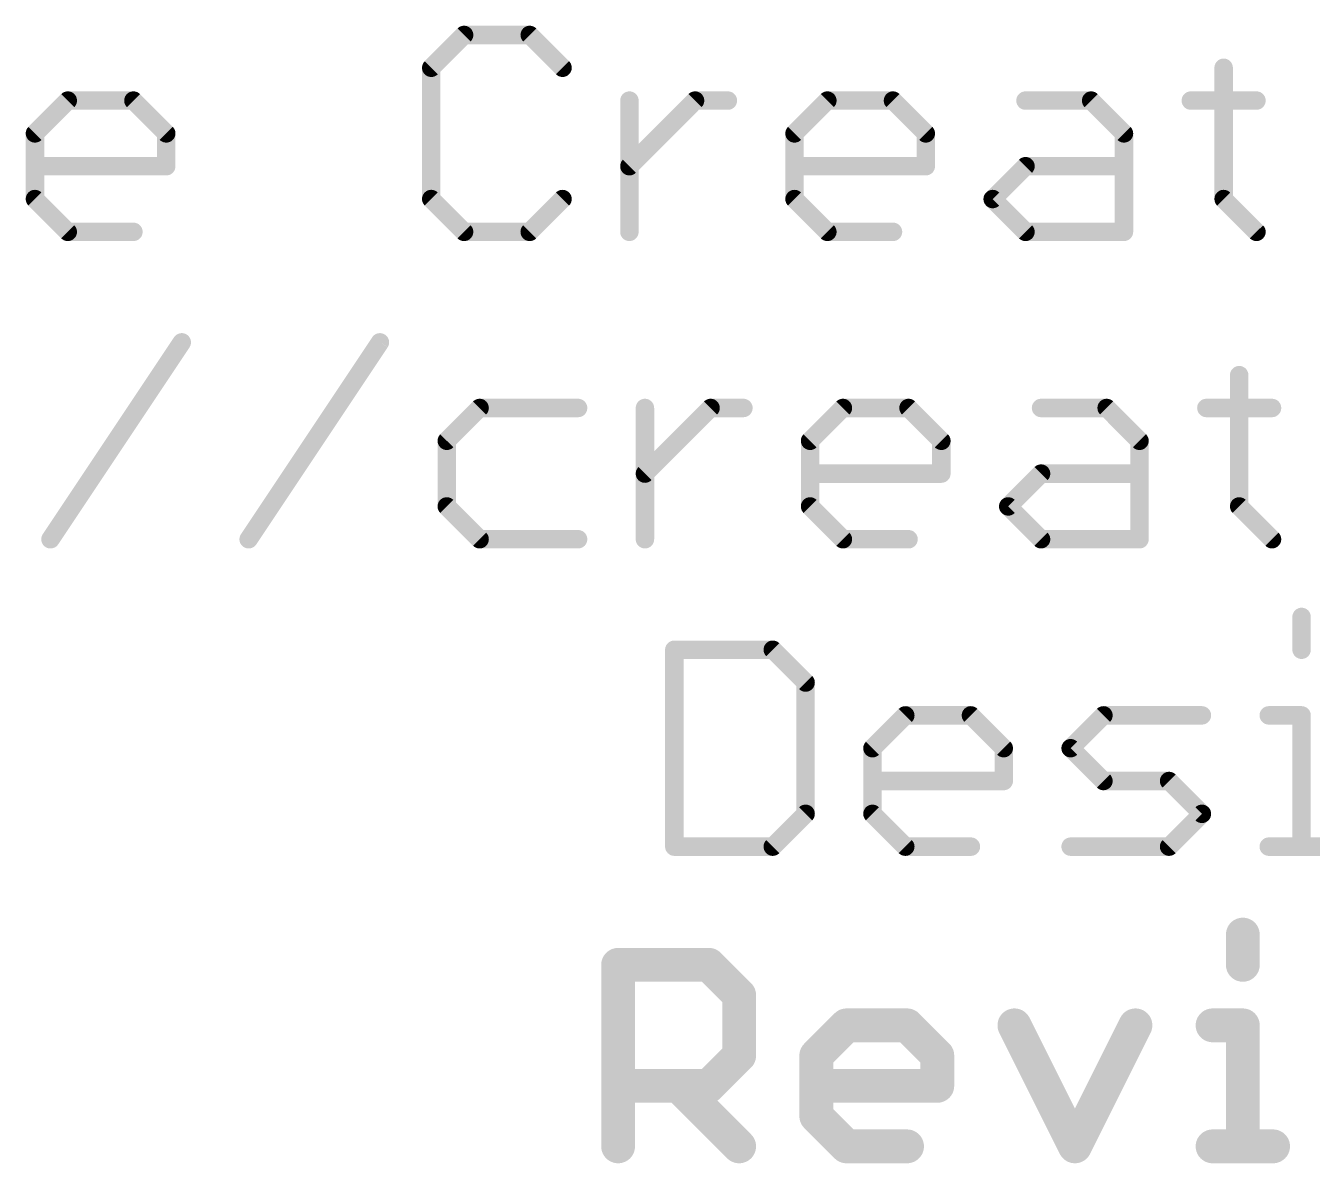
# Model space of a CAD drawing. Extents: x -128 to 56, y -3 to 18.
# Drawn here: x -101.27 to -90.65, y -2.54 to 6.86 of the extents above; entities that cross this region are included whole.
import ezdxf

# ---------------------------------------------------------------- set-up
doc = ezdxf.new("R2010")
doc.units = 0
doc.layers.add('27', color=253, linetype='CONTINUOUS')

msp = doc.modelspace()

# ---------------------------------------------------------------- linework, layer by layer
at = {"layer": '27'}
for points, const_width in [([(-97.6531, 6.7832), (-97.9243, 6.512)], 0.1524), ([(-97.1108, 6.7832), (-97.6531, 6.7832)], 0.1524), ([(-96.8396, 6.512), (-97.1108, 6.7832)], 0.1524), ([(-97.9243, 6.512), (-97.9243, 5.4274)], 0.1524), ([(-91.3773, 6.512), (-91.3773, 5.4274)], 0.1524), ([(-101.1986, 5.9697), (-100.9274, 6.2409)], 0.1524), ([(-100.9274, 6.2409), (-100.3851, 6.2409)], 0.1524), ([(-100.3851, 6.2409), (-100.1139, 5.9697)], 0.1524), ([(-96.2871, 5.1562), (-96.2871, 6.2409)], 0.1524), ([(-96.2871, 5.6985), (-95.7448, 6.2409)], 0.1524), ([(-95.7448, 6.2409), (-95.4736, 6.2409)], 0.1524), ([(-94.9228, 5.9697), (-94.6516, 6.2409)], 0.1524), ([(-94.6516, 6.2409), (-94.1093, 6.2409)], 0.1524), ([(-94.1093, 6.2409), (-93.8381, 5.9697)], 0.1524), ([(-93.0145, 6.2409), (-92.4721, 6.2409)], 0.1524), ([(-92.4721, 6.2409), (-92.201, 5.9697)], 0.1524), ([(-91.6485, 6.2409), (-91.1062, 6.2409)], 0.1524), ([(-101.1986, 5.4274), (-101.1986, 5.9697)], 0.1524), ([(-100.1139, 5.9697), (-100.1139, 5.6985)], 0.1524), ([(-94.9228, 5.4274), (-94.9228, 5.9697)], 0.1524), ([(-93.8381, 5.9697), (-93.8381, 5.6985)], 0.1524), ([(-92.201, 5.9697), (-92.201, 5.1562)], 0.1524), ([(-100.1139, 5.6985), (-101.1986, 5.6985)], 0.1524), ([(-93.8381, 5.6985), (-94.9228, 5.6985)], 0.1524), ([(-93.2856, 5.4274), (-93.0145, 5.6985)], 0.1524), ([(-93.0145, 5.6985), (-92.201, 5.6985)], 0.1524), ([(-100.9274, 5.1562), (-101.1986, 5.4274)], 0.1524), ([(-97.9243, 5.4274), (-97.6531, 5.1562)], 0.1524), ([(-97.1108, 5.1562), (-96.8396, 5.4274)], 0.1524), ([(-94.6516, 5.1562), (-94.9228, 5.4274)], 0.1524), ([(-93.0145, 5.1562), (-93.2856, 5.4274)], 0.1524), ([(-91.3773, 5.4274), (-91.1062, 5.1562)], 0.1524), ([(-100.3851, 5.1562), (-100.9274, 5.1562)], 0.1524), ([(-97.6531, 5.1562), (-97.1108, 5.1562)], 0.1524), ([(-94.1093, 5.1562), (-94.6516, 5.1562)], 0.1524), ([(-92.201, 5.1562), (-93.0145, 5.1562)], 0.1524), ([(-101.0702, 2.6162), (-99.9855, 4.2432)], 0.1524), ([(-99.433, 2.6162), (-98.3483, 4.2432)], 0.1524), ([(-91.2489, 3.972), (-91.2489, 2.8874)], 0.1524), ([(-97.5247, 3.7009), (-97.7958, 3.4297)], 0.1524), ([(-96.7112, 3.7009), (-97.5247, 3.7009)], 0.1524), ([(-96.1587, 2.6162), (-96.1587, 3.7009)], 0.1524), ([(-96.1587, 3.1585), (-95.6164, 3.7009)], 0.1524), ([(-95.6164, 3.7009), (-95.3452, 3.7009)], 0.1524), ([(-94.7944, 3.4297), (-94.5232, 3.7009)], 0.1524), ([(-94.5232, 3.7009), (-93.9809, 3.7009)], 0.1524), ([(-93.9809, 3.7009), (-93.7097, 3.4297)], 0.1524), ([(-92.8861, 3.7009), (-92.3437, 3.7009)], 0.1524), ([(-92.3437, 3.7009), (-92.0726, 3.4297)], 0.1524), ([(-91.5201, 3.7009), (-90.9778, 3.7009)], 0.1524), ([(-97.7958, 3.4297), (-97.7958, 2.8874)], 0.1524), ([(-94.7944, 2.8874), (-94.7944, 3.4297)], 0.1524), ([(-93.7097, 3.4297), (-93.7097, 3.1585)], 0.1524), ([(-92.0726, 3.4297), (-92.0726, 2.6162)], 0.1524), ([(-93.7097, 3.1585), (-94.7944, 3.1585)], 0.1524), ([(-93.1572, 2.8874), (-92.8861, 3.1585)], 0.1524), ([(-92.8861, 3.1585), (-92.0726, 3.1585)], 0.1524), ([(-97.7958, 2.8874), (-97.5247, 2.6162)], 0.1524), ([(-94.5232, 2.6162), (-94.7944, 2.8874)], 0.1524), ([(-92.8861, 2.6162), (-93.1572, 2.8874)], 0.1524), ([(-91.2489, 2.8874), (-90.9778, 2.6162)], 0.1524), ([(-97.5247, 2.6162), (-96.7112, 2.6162)], 0.1524), ([(-93.9809, 2.6162), (-94.5232, 2.6162)], 0.1524), ([(-92.0726, 2.6162), (-92.8861, 2.6162)], 0.1524), ([(-90.7333, 1.9744), (-90.7333, 1.7032)], 0.1524), ([(-95.9159, 1.7032), (-95.9159, 0.0762)], 0.1524), ([(-95.1024, 1.7032), (-95.9159, 1.7032)], 0.1524), ([(-94.8313, 1.432), (-95.1024, 1.7032)], 0.1524), ([(-94.8313, 0.3474), (-94.8313, 1.432)], 0.1524), ([(-94.2788, 0.8897), (-94.0076, 1.1609)], 0.1524), ([(-94.0076, 1.1609), (-93.4653, 1.1609)], 0.1524), ([(-93.4653, 1.1609), (-93.1941, 0.8897)], 0.1524), ([(-92.6416, 0.8897), (-92.3704, 1.1609)], 0.1524), ([(-92.3704, 1.1609), (-91.557, 1.1609)], 0.1524), ([(-91.0045, 1.1609), (-90.7333, 1.1609)], 0.1524), ([(-90.7333, 1.1609), (-90.7333, 0.0762)], 0.1524), ([(-94.2788, 0.3474), (-94.2788, 0.8897)], 0.1524), ([(-93.1941, 0.8897), (-93.1941, 0.6185)], 0.1524), ([(-92.3704, 0.6185), (-92.6416, 0.8897)], 0.1524), ([(-93.1941, 0.6185), (-94.2788, 0.6185)], 0.1524), ([(-91.8281, 0.6185), (-92.3704, 0.6185)], 0.1524), ([(-91.557, 0.3474), (-91.8281, 0.6185)], 0.1524), ([(-95.1024, 0.0762), (-94.8313, 0.3474)], 0.1524), ([(-94.0076, 0.0762), (-94.2788, 0.3474)], 0.1524), ([(-91.8281, 0.0762), (-91.557, 0.3474)], 0.1524), ([(-95.9159, 0.0762), (-95.1024, 0.0762)], 0.1524), ([(-93.4653, 0.0762), (-94.0076, 0.0762)], 0.1524), ([(-92.6416, 0.0762), (-91.8281, 0.0762)], 0.1524), ([(-91.0045, 0.0762), (-90.4621, 0.0762)], 0.1524), ([(-91.2189, -0.6504), (-91.2189, -0.9004)], 0.2794), ([(-96.3803, -2.4003), (-96.3803, -0.9004)], 0.2794), ([(-96.3803, -0.9004), (-95.6304, -0.9004)], 0.2794), ([(-95.6304, -0.9004), (-95.3804, -1.1504)], 0.2794), ([(-95.3804, -1.1504), (-95.3804, -1.6504)], 0.2794), ([(-94.7431, -1.6504), (-94.4932, -1.4004)], 0.2794), ([(-94.4932, -1.4004), (-93.9932, -1.4004)], 0.2794), ([(-93.9932, -1.4004), (-93.7432, -1.6504)], 0.2794), ([(-93.106, -1.4004), (-92.606, -2.4003)], 0.2794), ([(-92.606, -2.4003), (-92.1061, -1.4004)], 0.2794), ([(-91.4688, -1.4004), (-91.2189, -1.4004)], 0.2794), ([(-91.2189, -1.4004), (-91.2189, -2.4003)], 0.2794), ([(-95.3804, -1.6504), (-95.6304, -1.9003)], 0.2794), ([(-94.7431, -2.1503), (-94.7431, -1.6504)], 0.2794), ([(-93.7432, -1.6504), (-93.7432, -1.9003)], 0.2794), ([(-95.6304, -1.9003), (-96.3803, -1.9003)], 0.2794), ([(-95.8803, -1.9003), (-95.3804, -2.4003)], 0.2794), ([(-93.7432, -1.9003), (-94.7431, -1.9003)], 0.2794), ([(-94.4932, -2.4003), (-94.7431, -2.1503)], 0.2794), ([(-93.9932, -2.4003), (-94.4932, -2.4003)], 0.2794), ([(-91.4688, -2.4003), (-90.9689, -2.4003)], 0.2794)]:
    msp.add_lwpolyline(points, dxfattribs=dict(at, const_width=const_width))
for points, const_width in [([(-97.6531, 6.8213, 1), (-97.6531, 6.7451)], 0.0762), ([(-97.6261, 6.7562, 1), (-97.68, 6.8101)], 0.0762), ([(-97.0838, 6.8101, 1), (-97.1377, 6.7562)], 0.0762), ([(-97.1108, 6.7451, 1), (-97.1108, 6.8213)], 0.0762), ([(-97.8862, 6.512, 1), (-97.9624, 6.512)], 0.0762), ([(-97.9512, 6.539, 1), (-97.8973, 6.4851)], 0.0762), ([(-96.8665, 6.4851, 1), (-96.8127, 6.539)], 0.0762), ([(-91.3392, 6.512, 1), (-91.4154, 6.512)], 0.0762), ([(-100.9274, 6.279, 1), (-100.9274, 6.2028)], 0.0762), ([(-100.9005, 6.2139, 1), (-100.9543, 6.2678)], 0.0762), ([(-100.3581, 6.2678, 1), (-100.412, 6.2139)], 0.0762), ([(-100.3851, 6.2028, 1), (-100.3851, 6.279)], 0.0762), ([(-96.249, 6.2409, 1), (-96.3252, 6.2409)], 0.0762), ([(-95.7448, 6.279, 1), (-95.7448, 6.2028)], 0.0762), ([(-95.7178, 6.2139, 1), (-95.7717, 6.2678)], 0.0762), ([(-95.4736, 6.2028, 1), (-95.4736, 6.279)], 0.0762), ([(-94.6516, 6.279, 1), (-94.6516, 6.2028)], 0.0762), ([(-94.6247, 6.2139, 1), (-94.6786, 6.2678)], 0.0762), ([(-94.0824, 6.2678, 1), (-94.1362, 6.2139)], 0.0762), ([(-94.1093, 6.2028, 1), (-94.1093, 6.279)], 0.0762), ([(-93.0145, 6.279, 1), (-93.0145, 6.2028)], 0.0762), ([(-92.4452, 6.2678, 1), (-92.4991, 6.2139)], 0.0762), ([(-92.4721, 6.2028, 1), (-92.4721, 6.279)], 0.0762), ([(-91.6485, 6.279, 1), (-91.6485, 6.2028)], 0.0762), ([(-91.1062, 6.2028, 1), (-91.1062, 6.279)], 0.0762), ([(-101.1605, 5.9697, 1), (-101.2367, 5.9697)], 0.0762), ([(-101.2255, 5.9966, 1), (-101.1716, 5.9428)], 0.0762), ([(-100.0758, 5.9697, 1), (-100.152, 5.9697)], 0.0762), ([(-100.1408, 5.9428, 1), (-100.087, 5.9966)], 0.0762), ([(-94.8847, 5.9697, 1), (-94.9609, 5.9697)], 0.0762), ([(-94.9497, 5.9966, 1), (-94.8959, 5.9428)], 0.0762), ([(-93.8, 5.9697, 1), (-93.8762, 5.9697)], 0.0762), ([(-93.8651, 5.9428, 1), (-93.8112, 5.9966)], 0.0762), ([(-92.1629, 5.9697, 1), (-92.2391, 5.9697)], 0.0762), ([(-92.2279, 5.9428, 1), (-92.174, 5.9966)], 0.0762), ([(-101.1986, 5.7366, 1), (-101.1986, 5.6604)], 0.0762), ([(-100.1139, 5.6604, 1), (-100.1139, 5.7366)], 0.0762), ([(-96.314, 5.7255, 1), (-96.2602, 5.6716)], 0.0762), ([(-94.9228, 5.7366, 1), (-94.9228, 5.6604)], 0.0762), ([(-93.8381, 5.6604, 1), (-93.8381, 5.7366)], 0.0762), ([(-93.0145, 5.7366, 1), (-93.0145, 5.6604)], 0.0762), ([(-92.9875, 5.6716, 1), (-93.0414, 5.7255)], 0.0762), ([(-92.201, 5.6604, 1), (-92.201, 5.7366)], 0.0762), ([(-100.152, 5.6985, 1), (-100.0758, 5.6985)], 0.0762), ([(-93.8762, 5.6985, 1), (-93.8, 5.6985)], 0.0762), ([(-101.1716, 5.4543, 1), (-101.2255, 5.4004)], 0.0762), ([(-101.2367, 5.4274, 1), (-101.1605, 5.4274)], 0.0762), ([(-97.8973, 5.4543, 1), (-97.9512, 5.4004)], 0.0762), ([(-97.9624, 5.4274, 1), (-97.8862, 5.4274)], 0.0762), ([(-96.8127, 5.4004, 1), (-96.8665, 5.4543)], 0.0762), ([(-94.8959, 5.4543, 1), (-94.9497, 5.4004)], 0.0762), ([(-94.9609, 5.4274, 1), (-94.8847, 5.4274)], 0.0762), ([(-93.2587, 5.4543, 1), (-93.3126, 5.4004)], 0.0762), ([(-93.3126, 5.4543, 1), (-93.2587, 5.4004)], 0.0762), ([(-91.3504, 5.4543, 1), (-91.4043, 5.4004)], 0.0762), ([(-91.4154, 5.4274, 1), (-91.3392, 5.4274)], 0.0762), ([(-100.9274, 5.1943, 1), (-100.9274, 5.1181)], 0.0762), ([(-100.9543, 5.1293, 1), (-100.9005, 5.1831)], 0.0762), ([(-100.3851, 5.1181, 1), (-100.3851, 5.1943)], 0.0762), ([(-97.6531, 5.1943, 1), (-97.6531, 5.1181)], 0.0762), ([(-97.68, 5.1293, 1), (-97.6261, 5.1831)], 0.0762), ([(-97.1377, 5.1831, 1), (-97.0838, 5.1293)], 0.0762), ([(-97.1108, 5.1181, 1), (-97.1108, 5.1943)], 0.0762), ([(-94.6516, 5.1943, 1), (-94.6516, 5.1181)], 0.0762), ([(-94.6786, 5.1293, 1), (-94.6247, 5.1831)], 0.0762), ([(-94.1093, 5.1181, 1), (-94.1093, 5.1943)], 0.0762), ([(-93.0145, 5.1943, 1), (-93.0145, 5.1181)], 0.0762), ([(-93.0414, 5.1293, 1), (-92.9875, 5.1831)], 0.0762), ([(-92.201, 5.1181, 1), (-92.201, 5.1943)], 0.0762), ([(-91.1331, 5.1293, 1), (-91.0792, 5.1831)], 0.0762), ([(-96.3252, 5.1562, 1), (-96.249, 5.1562)], 0.0762), ([(-92.2391, 5.1562, 1), (-92.1629, 5.1562)], 0.0762), ([(-99.9538, 4.2221, 1), (-100.0172, 4.2643)], 0.0762), ([(-98.3166, 4.2221, 1), (-98.38, 4.2643)], 0.0762), ([(-91.2108, 3.972, 1), (-91.287, 3.972)], 0.0762), ([(-97.5247, 3.739, 1), (-97.5247, 3.6628)], 0.0762), ([(-97.4977, 3.6739, 1), (-97.5516, 3.7278)], 0.0762), ([(-96.7112, 3.6628, 1), (-96.7112, 3.739)], 0.0762), ([(-96.1206, 3.7009, 1), (-96.1968, 3.7009)], 0.0762), ([(-95.6164, 3.739, 1), (-95.6164, 3.6628)], 0.0762), ([(-95.5894, 3.6739, 1), (-95.6433, 3.7278)], 0.0762), ([(-95.3452, 3.6628, 1), (-95.3452, 3.739)], 0.0762), ([(-94.5232, 3.739, 1), (-94.5232, 3.6628)], 0.0762), ([(-94.4963, 3.6739, 1), (-94.5502, 3.7278)], 0.0762), ([(-93.954, 3.7278, 1), (-94.0078, 3.6739)], 0.0762), ([(-93.9809, 3.6628, 1), (-93.9809, 3.739)], 0.0762), ([(-92.8861, 3.739, 1), (-92.8861, 3.6628)], 0.0762), ([(-92.3168, 3.7278, 1), (-92.3707, 3.6739)], 0.0762), ([(-92.3437, 3.6628, 1), (-92.3437, 3.739)], 0.0762), ([(-91.5201, 3.739, 1), (-91.5201, 3.6628)], 0.0762), ([(-90.9778, 3.6628, 1), (-90.9778, 3.739)], 0.0762), ([(-97.7577, 3.4297, 1), (-97.8339, 3.4297)], 0.0762), ([(-97.8228, 3.4566, 1), (-97.7689, 3.4028)], 0.0762), ([(-94.7563, 3.4297, 1), (-94.8325, 3.4297)], 0.0762), ([(-94.8213, 3.4566, 1), (-94.7674, 3.4028)], 0.0762), ([(-93.6716, 3.4297, 1), (-93.7478, 3.4297)], 0.0762), ([(-93.7367, 3.4028, 1), (-93.6828, 3.4566)], 0.0762), ([(-92.0345, 3.4297, 1), (-92.1107, 3.4297)], 0.0762), ([(-92.0995, 3.4028, 1), (-92.0456, 3.4566)], 0.0762), ([(-96.1856, 3.1855, 1), (-96.1317, 3.1316)], 0.0762), ([(-94.7944, 3.1966, 1), (-94.7944, 3.1204)], 0.0762), ([(-93.7478, 3.1585, 1), (-93.6716, 3.1585)], 0.0762), ([(-93.7097, 3.1204, 1), (-93.7097, 3.1966)], 0.0762), ([(-92.8861, 3.1966, 1), (-92.8861, 3.1204)], 0.0762), ([(-92.8591, 3.1316, 1), (-92.913, 3.1855)], 0.0762), ([(-92.0726, 3.1204, 1), (-92.0726, 3.1966)], 0.0762), ([(-97.7689, 2.9143, 1), (-97.8228, 2.8604)], 0.0762), ([(-97.8339, 2.8874, 1), (-97.7577, 2.8874)], 0.0762), ([(-94.7674, 2.9143, 1), (-94.8213, 2.8604)], 0.0762), ([(-94.8325, 2.8874, 1), (-94.7563, 2.8874)], 0.0762), ([(-93.1303, 2.9143, 1), (-93.1842, 2.8604)], 0.0762), ([(-93.1842, 2.9143, 1), (-93.1303, 2.8604)], 0.0762), ([(-91.222, 2.9143, 1), (-91.2759, 2.8604)], 0.0762), ([(-91.287, 2.8874, 1), (-91.2108, 2.8874)], 0.0762), ([(-101.1019, 2.6373, 1), (-101.0385, 2.5951)], 0.0762), ([(-99.4647, 2.6373, 1), (-99.4013, 2.5951)], 0.0762), ([(-97.5247, 2.6543, 1), (-97.5247, 2.5781)], 0.0762), ([(-97.5516, 2.5893, 1), (-97.4977, 2.6431)], 0.0762), ([(-96.7112, 2.5781, 1), (-96.7112, 2.6543)], 0.0762), ([(-94.5232, 2.6543, 1), (-94.5232, 2.5781)], 0.0762), ([(-94.5502, 2.5893, 1), (-94.4963, 2.6431)], 0.0762), ([(-93.9809, 2.5781, 1), (-93.9809, 2.6543)], 0.0762), ([(-92.8861, 2.6543, 1), (-92.8861, 2.5781)], 0.0762), ([(-92.913, 2.5893, 1), (-92.8591, 2.6431)], 0.0762), ([(-92.0726, 2.5781, 1), (-92.0726, 2.6543)], 0.0762), ([(-91.0047, 2.5893, 1), (-90.9508, 2.6431)], 0.0762), ([(-96.1968, 2.6162, 1), (-96.1206, 2.6162)], 0.0762), ([(-92.1107, 2.6162, 1), (-92.0345, 2.6162)], 0.0762), ([(-90.6952, 1.9744, 1), (-90.7714, 1.9744)], 0.0762), ([(-95.8778, 1.7032, 1), (-95.954, 1.7032)], 0.0762), ([(-95.9159, 1.7413, 1), (-95.9159, 1.6651)], 0.0762), ([(-95.0755, 1.7301, 1), (-95.1294, 1.6762)], 0.0762), ([(-95.1024, 1.6651, 1), (-95.1024, 1.7413)], 0.0762), ([(-90.7714, 1.7032, 1), (-90.6952, 1.7032)], 0.0762), ([(-94.7932, 1.432, 1), (-94.8694, 1.432)], 0.0762), ([(-94.8582, 1.4051, 1), (-94.8043, 1.459)], 0.0762), ([(-94.0076, 1.199, 1), (-94.0076, 1.1228)], 0.0762), ([(-93.9807, 1.1339, 1), (-94.0345, 1.1878)], 0.0762), ([(-93.4383, 1.1878, 1), (-93.4922, 1.1339)], 0.0762), ([(-93.4653, 1.1228, 1), (-93.4653, 1.199)], 0.0762), ([(-92.3704, 1.199, 1), (-92.3704, 1.1228)], 0.0762), ([(-92.3435, 1.1339, 1), (-92.3974, 1.1878)], 0.0762), ([(-91.557, 1.1228, 1), (-91.557, 1.199)], 0.0762), ([(-91.0045, 1.199, 1), (-91.0045, 1.1228)], 0.0762), ([(-90.6952, 1.1609, 1), (-90.7714, 1.1609)], 0.0762), ([(-90.7333, 1.1228, 1), (-90.7333, 1.199)], 0.0762), ([(-94.2407, 0.8897, 1), (-94.3169, 0.8897)], 0.0762), ([(-93.156, 0.8897, 1), (-93.2322, 0.8897)], 0.0762), ([(-92.6147, 0.9166, 1), (-92.6686, 0.8628)], 0.0762), ([(-94.3057, 0.9166, 1), (-94.2518, 0.8628)], 0.0762), ([(-93.221, 0.8628, 1), (-93.1672, 0.9166)], 0.0762), ([(-92.6686, 0.9166, 1), (-92.6147, 0.8628)], 0.0762), ([(-94.2788, 0.6566, 1), (-94.2788, 0.5804)], 0.0762), ([(-93.2322, 0.6185, 1), (-93.156, 0.6185)], 0.0762), ([(-93.1941, 0.5804, 1), (-93.1941, 0.6566)], 0.0762), ([(-92.3704, 0.6566, 1), (-92.3704, 0.5804)], 0.0762), ([(-92.3974, 0.5916, 1), (-92.3435, 0.6455)], 0.0762), ([(-91.8012, 0.6455, 1), (-91.8551, 0.5916)], 0.0762), ([(-91.8281, 0.5804, 1), (-91.8281, 0.6566)], 0.0762), ([(-94.8694, 0.3474, 1), (-94.7932, 0.3474)], 0.0762), ([(-94.8043, 0.3204, 1), (-94.8582, 0.3743)], 0.0762), ([(-94.2518, 0.3743, 1), (-94.3057, 0.3204)], 0.0762), ([(-94.3169, 0.3474, 1), (-94.2407, 0.3474)], 0.0762), ([(-91.53, 0.3204, 1), (-91.5839, 0.3743)], 0.0762), ([(-91.5839, 0.3204, 1), (-91.53, 0.3743)], 0.0762), ([(-95.9159, 0.1143, 1), (-95.9159, 0.0381)], 0.0762), ([(-95.954, 0.0762, 1), (-95.8778, 0.0762)], 0.0762), ([(-95.1294, 0.1031, 1), (-95.0755, 0.0493)], 0.0762), ([(-95.1024, 0.0381, 1), (-95.1024, 0.1143)], 0.0762), ([(-94.0076, 0.1143, 1), (-94.0076, 0.0381)], 0.0762), ([(-94.0345, 0.0493, 1), (-93.9807, 0.1031)], 0.0762), ([(-93.4653, 0.0381, 1), (-93.4653, 0.1143)], 0.0762), ([(-92.6416, 0.1143, 1), (-92.6416, 0.0381)], 0.0762), ([(-91.8551, 0.1031, 1), (-91.8012, 0.0493)], 0.0762), ([(-91.8281, 0.0381, 1), (-91.8281, 0.1143)], 0.0762), ([(-91.0045, 0.1143, 1), (-91.0045, 0.0381)], 0.0762), ([(-90.7714, 0.0762, 1), (-90.6952, 0.0762)], 0.0762), ([(-91.149, -0.6504, 1), (-91.2887, -0.6504)], 0.1397), ([(-96.3105, -0.9004, 1), (-96.4502, -0.9004)], 0.1397), ([(-96.3803, -0.8306, 1), (-96.3803, -0.9703)], 0.1397), ([(-95.581, -0.851, 1), (-95.6798, -0.9498)], 0.1397), ([(-95.6304, -0.9703, 1), (-95.6304, -0.8306)], 0.1397), ([(-91.2887, -0.9004, 1), (-91.149, -0.9004)], 0.1397), ([(-95.3105, -1.1504, 1), (-95.4502, -1.1504)], 0.1397), ([(-95.4298, -1.1998, 1), (-95.331, -1.101)], 0.1397), ([(-94.4932, -1.3305, 1), (-94.4932, -1.4702)], 0.1397), ([(-94.4438, -1.4498, 1), (-94.5426, -1.351)], 0.1397), ([(-93.9438, -1.351, 1), (-94.0426, -1.4498)], 0.1397), ([(-93.9932, -1.4702, 1), (-93.9932, -1.3305)], 0.1397), ([(-93.0435, -1.3691, 1), (-93.1685, -1.4316)], 0.1397), ([(-92.0436, -1.4316, 1), (-92.1685, -1.3691)], 0.1397), ([(-91.4688, -1.3305, 1), (-91.4688, -1.4702)], 0.1397), ([(-91.149, -1.4004, 1), (-91.2887, -1.4004)], 0.1397), ([(-91.2189, -1.4702, 1), (-91.2189, -1.3305)], 0.1397), ([(-95.4502, -1.6504, 1), (-95.3105, -1.6504)], 0.1397), ([(-95.331, -1.6998, 1), (-95.4298, -1.601)], 0.1397), ([(-94.6733, -1.6504, 1), (-94.813, -1.6504)], 0.1397), ([(-94.7925, -1.601, 1), (-94.6938, -1.6998)], 0.1397), ([(-93.6734, -1.6504, 1), (-93.8131, -1.6504)], 0.1397), ([(-93.7926, -1.6998, 1), (-93.6938, -1.601)], 0.1397), ([(-96.3803, -1.8305, 1), (-96.3803, -1.9702)], 0.1397), ([(-95.8309, -1.8509, 1), (-95.9297, -1.9497)], 0.1397), ([(-95.6798, -1.8509, 1), (-95.581, -1.9497)], 0.1397), ([(-95.6304, -1.9702, 1), (-95.6304, -1.8305)], 0.1397), ([(-94.7431, -1.8305, 1), (-94.7431, -1.9702)], 0.1397), ([(-93.7432, -1.9702, 1), (-93.7432, -1.8305)], 0.1397), ([(-93.8131, -1.9003, 1), (-93.6734, -1.9003)], 0.1397), ([(-94.6938, -2.1009, 1), (-94.7925, -2.1997)], 0.1397), ([(-94.813, -2.1503, 1), (-94.6733, -2.1503)], 0.1397), ([(-96.4502, -2.4003, 1), (-96.3105, -2.4003)], 0.1397), ([(-95.4298, -2.4497, 1), (-95.331, -2.3509)], 0.1397), ([(-94.4932, -2.3304, 1), (-94.4932, -2.4702)], 0.1397), ([(-94.5426, -2.4497, 1), (-94.4438, -2.3509)], 0.1397), ([(-93.9932, -2.4702, 1), (-93.9932, -2.3304)], 0.1397), ([(-92.6685, -2.3691, 1), (-92.5436, -2.4315)], 0.1397), ([(-92.6685, -2.4315, 1), (-92.5436, -2.3691)], 0.1397), ([(-91.4688, -2.3304, 1), (-91.4688, -2.4702)], 0.1397), ([(-91.2887, -2.4003, 1), (-91.149, -2.4003)], 0.1397), ([(-90.9689, -2.4702, 1), (-90.9689, -2.3304)], 0.1397)]:
    msp.add_lwpolyline(points, format="xyb", dxfattribs=dict(at, const_width=const_width))

doc.saveas('drawing.dxf')
